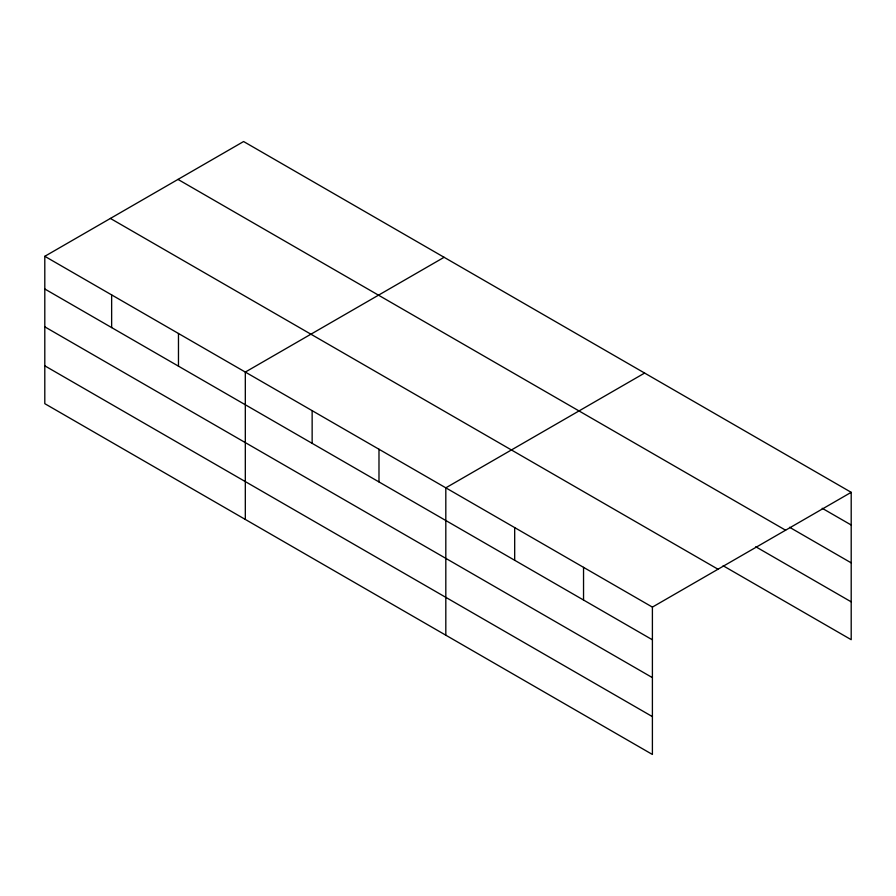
<?xml version="1.0" encoding="UTF-8"?>
<svg xmlns="http://www.w3.org/2000/svg" width="896" height="896" viewBox="0 0 896 896"><rect width="100%" height="100%" fill="white"/><g stroke="black" fill="none" stroke-linecap="round" stroke-linejoin="round"><path stroke-width="1.34" d="M652.4 677.634L652.4 607.107L44.8 256.312L44.8 403.67L652.4 754.466L652.4 677.634L44.8 326.838M723.139 565.757L851.2 639.688L851.2 492.33L243.6 141.534L44.8 256.312M444.102 257.298L245.314 372.075L245.314 519.434M644.616 373.061L445.816 487.838L445.816 635.197M652.4 607.107L851.2 492.33M822.203 508.278L851.2 525.011M789.589 527.285L851.2 562.856M177.99 179.413L785.602 530.208M755.765 546.75L851.2 601.843M110.398 218.434L718.01 569.229M44.8 288.994L652.4 639.789M44.8 365.826L652.4 716.621M583.542 567.347L583.542 600.029M514.685 527.598L514.685 560.28M378.986 449.254L378.986 481.936M312.144 410.659L312.144 443.341M178.472 333.491L178.472 366.173M111.642 294.896L111.642 327.578"/></g></svg>
